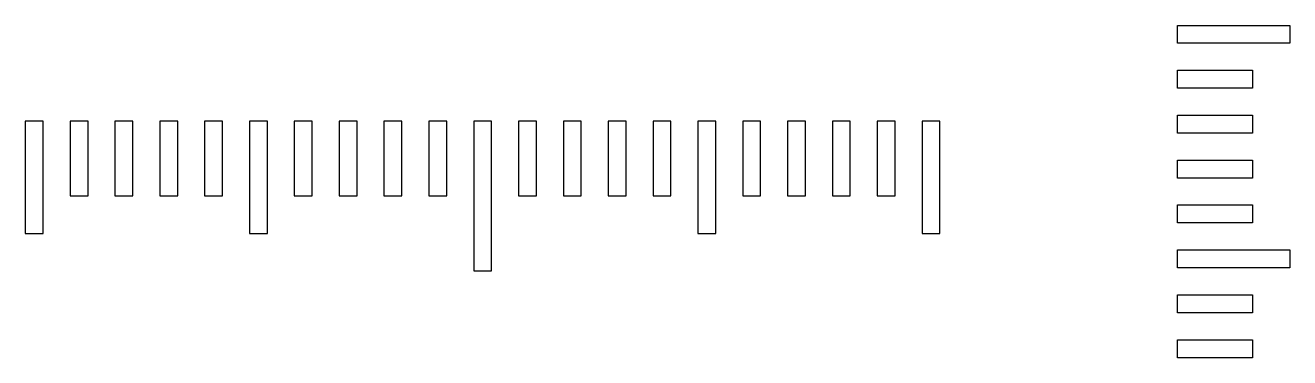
# Model space of a CAD drawing. Extents: x -24493 to 76507, y 84496 to 185496.
# Drawn here: x 25701 to 26547, y 161063 to 161285 of the extents above; entities that cross this region are included whole.
import ezdxf

# ---------------------------------------------------------------- set-up
doc = ezdxf.new("R2010")
doc.units = 13
doc.layers.add('CL - Main', color=150, linetype='Continuous')

msp = doc.modelspace()

# ---------------------------------------------------------------- linework, layer by layer
at = {"layer": 'CL - Main'}
for p, q in [((26471.79, 161284.86), (26546.79, 161284.86)), ((26471.79, 161272.86), (26471.79, 161284.86)), ((26546.79, 161284.86), (26546.79, 161272.86)), ((26546.79, 161272.86), (26471.79, 161272.86)), ((26471.79, 161254.86), (26521.79, 161254.86)), ((26471.79, 161242.86), (26471.79, 161254.86)), ((26521.79, 161254.86), (26521.79, 161242.86)), ((26521.79, 161242.86), (26471.79, 161242.86)), ((26471.79, 161224.86), (26521.79, 161224.86)), ((26471.79, 161212.86), (26471.79, 161224.86)), ((26521.79, 161224.86), (26521.79, 161212.86)), ((25700.79, 161220.86), (25700.79, 161145.86)), ((25712.79, 161220.86), (25700.79, 161220.86)), ((25712.79, 161145.86), (25712.79, 161220.86)), ((25730.79, 161220.86), (25730.79, 161170.86)), ((25742.79, 161220.86), (25730.79, 161220.86)), ((25742.79, 161170.86), (25742.79, 161220.86)), ((25760.79, 161220.86), (25760.79, 161170.86)), ((25772.79, 161220.86), (25760.79, 161220.86)), ((25772.79, 161170.86), (25772.79, 161220.86)), ((25790.79, 161220.86), (25790.79, 161170.86)), ((25802.79, 161220.86), (25790.79, 161220.86)), ((25802.79, 161170.86), (25802.79, 161220.86)), ((25820.79, 161220.86), (25820.79, 161170.86)), ((25832.79, 161220.86), (25820.79, 161220.86)), ((25832.79, 161170.86), (25832.79, 161220.86)), ((25850.79, 161220.86), (25850.79, 161145.86)), ((25862.79, 161220.86), (25850.79, 161220.86)), ((25862.79, 161145.86), (25862.79, 161220.86)), ((25880.79, 161220.86), (25880.79, 161170.86)), ((25892.79, 161220.86), (25880.79, 161220.86)), ((25892.79, 161170.86), (25892.79, 161220.86)), ((25910.79, 161220.86), (25910.79, 161170.86)), ((25922.79, 161220.86), (25910.79, 161220.86)), ((25922.79, 161170.86), (25922.79, 161220.86)), ((25940.79, 161220.86), (25940.79, 161170.86)), ((25952.79, 161220.86), (25940.79, 161220.86)), ((25952.79, 161170.86), (25952.79, 161220.86)), ((25970.79, 161220.86), (25970.79, 161170.86)), ((25982.79, 161220.86), (25970.79, 161220.86)), ((25982.79, 161170.86), (25982.79, 161220.86)), ((26000.79, 161220.86), (26000.79, 161120.86)), ((26012.79, 161220.86), (26000.79, 161220.86)), ((26012.79, 161120.86), (26012.79, 161220.86)), ((26030.79, 161220.86), (26030.79, 161170.86)), ((26042.79, 161220.86), (26030.79, 161220.86)), ((26042.79, 161170.86), (26042.79, 161220.86)), ((26060.79, 161220.86), (26060.79, 161170.86)), ((26072.79, 161220.86), (26060.79, 161220.86)), ((26072.79, 161170.86), (26072.79, 161220.86)), ((26090.79, 161220.86), (26090.79, 161170.86)), ((26102.79, 161220.86), (26090.79, 161220.86)), ((26102.79, 161170.86), (26102.79, 161220.86)), ((26120.79, 161220.86), (26120.79, 161170.86)), ((26132.79, 161220.86), (26120.79, 161220.86)), ((26132.79, 161170.86), (26132.79, 161220.86)), ((26150.79, 161220.86), (26150.79, 161145.86)), ((26162.79, 161220.86), (26150.79, 161220.86)), ((26162.79, 161145.86), (26162.79, 161220.86)), ((26180.79, 161220.86), (26180.79, 161170.86)), ((26192.79, 161220.86), (26180.79, 161220.86)), ((26192.79, 161170.86), (26192.79, 161220.86)), ((26210.79, 161220.86), (26210.79, 161170.86)), ((26222.79, 161220.86), (26210.79, 161220.86)), ((26222.79, 161170.86), (26222.79, 161220.86)), ((26240.79, 161220.86), (26240.79, 161170.86)), ((26252.79, 161220.86), (26240.79, 161220.86)), ((26252.79, 161170.86), (26252.79, 161220.86)), ((26270.79, 161220.86), (26270.79, 161170.86)), ((26282.79, 161220.86), (26270.79, 161220.86)), ((26282.79, 161170.86), (26282.79, 161220.86)), ((26300.79, 161220.86), (26300.79, 161145.86)), ((26312.79, 161220.86), (26300.79, 161220.86)), ((26312.79, 161145.86), (26312.79, 161220.86)), ((26521.79, 161212.86), (26471.79, 161212.86)), ((26471.79, 161194.86), (26521.79, 161194.86)), ((26471.79, 161182.86), (26471.79, 161194.86)), ((26521.79, 161194.86), (26521.79, 161182.86)), ((26521.79, 161182.86), (26471.79, 161182.86)), ((25730.79, 161170.86), (25742.79, 161170.86)), ((25760.79, 161170.86), (25772.79, 161170.86)), ((25790.79, 161170.86), (25802.79, 161170.86)), ((25820.79, 161170.86), (25832.79, 161170.86)), ((25880.79, 161170.86), (25892.79, 161170.86)), ((25910.79, 161170.86), (25922.79, 161170.86)), ((25940.79, 161170.86), (25952.79, 161170.86)), ((25970.79, 161170.86), (25982.79, 161170.86)), ((26030.79, 161170.86), (26042.79, 161170.86)), ((26060.79, 161170.86), (26072.79, 161170.86)), ((26090.79, 161170.86), (26102.79, 161170.86)), ((26120.79, 161170.86), (26132.79, 161170.86)), ((26180.79, 161170.86), (26192.79, 161170.86)), ((26210.79, 161170.86), (26222.79, 161170.86)), ((26240.79, 161170.86), (26252.79, 161170.86)), ((26270.79, 161170.86), (26282.79, 161170.86)), ((26471.79, 161164.86), (26521.79, 161164.86)), ((26471.79, 161152.86), (26471.79, 161164.86)), ((26521.79, 161164.86), (26521.79, 161152.86)), ((26521.79, 161152.86), (26471.79, 161152.86)), ((25700.79, 161145.86), (25712.79, 161145.86)), ((25850.79, 161145.86), (25862.79, 161145.86)), ((26150.79, 161145.86), (26162.79, 161145.86)), ((26300.79, 161145.86), (26312.79, 161145.86)), ((26471.79, 161134.86), (26546.79, 161134.86)), ((26471.79, 161122.86), (26471.79, 161134.86)), ((26546.79, 161134.86), (26546.79, 161122.86)), ((26000.79, 161120.86), (26012.79, 161120.86)), ((26546.79, 161122.86), (26471.79, 161122.86)), ((26471.79, 161104.86), (26521.79, 161104.86)), ((26471.79, 161092.86), (26471.79, 161104.86)), ((26521.79, 161104.86), (26521.79, 161092.86)), ((26521.79, 161092.86), (26471.79, 161092.86)), ((26471.79, 161074.86), (26521.79, 161074.86)), ((26471.79, 161062.86), (26471.79, 161074.86)), ((26521.79, 161074.86), (26521.79, 161062.86)), ((26521.79, 161062.86), (26471.79, 161062.86))]:
    msp.add_line(p, q, dxfattribs=at)

doc.saveas('drawing.dxf')
